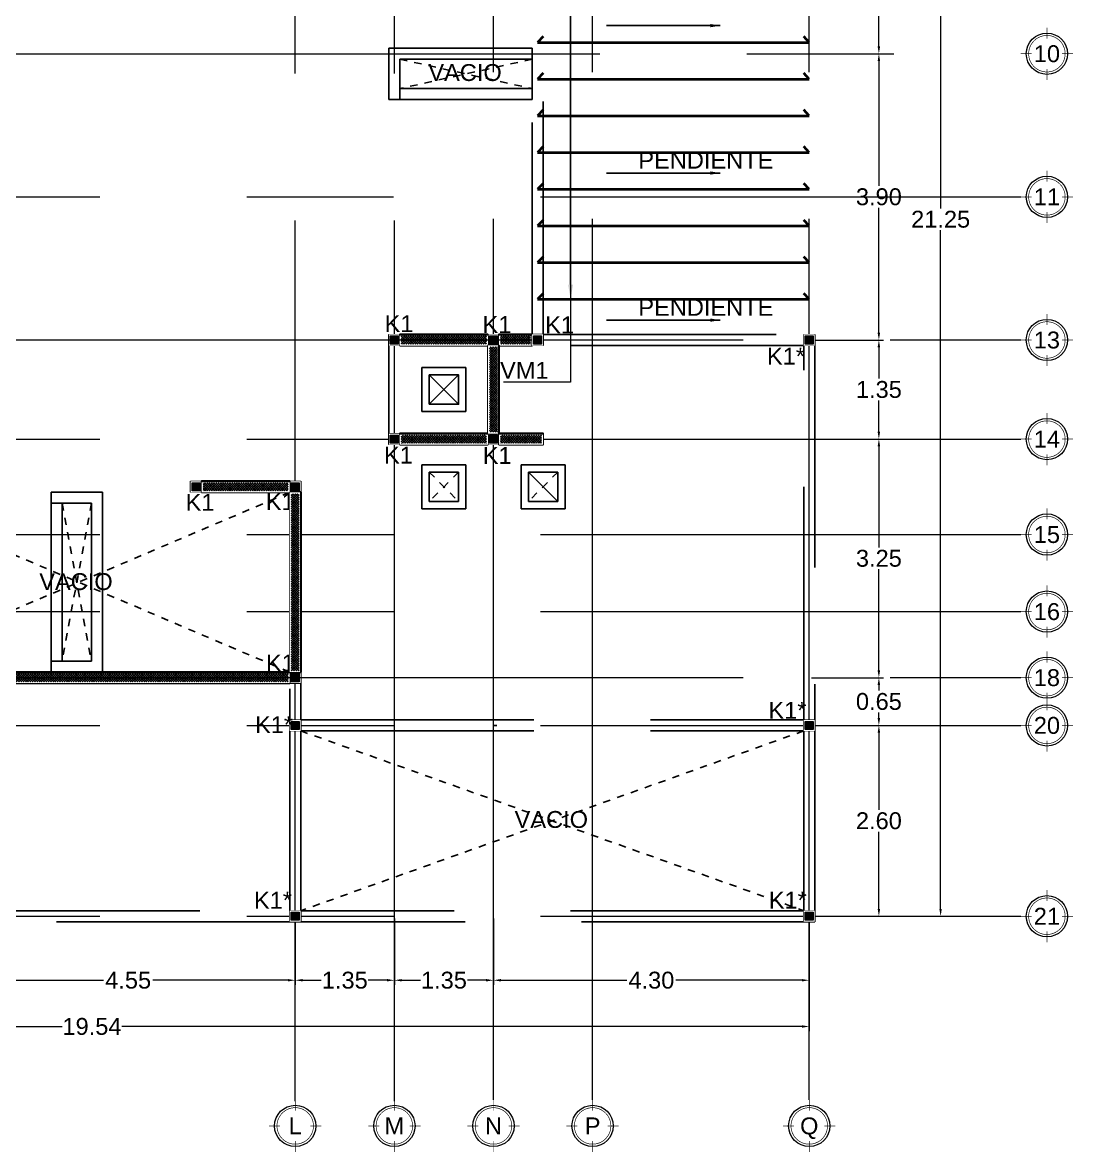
# Model space of a CAD drawing. Header units: metres. Extents: x 14 to 161, y 5 to 309.
# Drawn here: x 85.13 to 99.44, y 76.1 to 91.49 of the extents above; entities that cross this region are included whole.
import ezdxf
from ezdxf import colors
from ezdxf.entities.mleader import LeaderData, LeaderLine
from ezdxf.enums import TextEntityAlignment as Align
from ezdxf.math import Vec2, Vec3

# ---------------------------------------------------------------- set-up
doc = ezdxf.new("R2010")
doc.units = ezdxf.units.M
doc.set_wipeout_variables(frame=1)
doc.header["$PDMODE"] = 35
for name, pattern in [('ACAD_ISO04W100', [30, 24, -3, 0, -3]), ('CENTRO2', [0.9, 0.6, -0.1, 0.1, -0.1]), ('HIDDEN2', [4.7625, 3.175, -1.5875]), ('LÍNEAS_OCULTAS2', [0.1875, 0.125, -0.0625])]:
    doc.linetypes.add(name, pattern=pattern)
for name, color, linetype, lineweight in [('E-Burbuja eje', 5, 'Continuous', 15), ('E-Castillos', 3, 'Continuous', 5), ('E-Ejes', 1, 'CENTRO2', 9), ('E-Hatch', 1, 'Continuous', 5), ('E-Muro de Mamposteria', 5, 'Continuous', 30), ('E-Textos', 3, 'Continuous', 15), ('E-Viga de Madera1', 3, 'ACAD_ISO04W100', 40)]:
    doc.layers.add(name, color=color, linetype=linetype, lineweight=lineweight)
for name, color, linetype in [('E-Cotas', 2, 'Continuous'), ('E-Limites', 1, 'Continuous'), ('E-Vacio', 1, 'LÍNEAS_OCULTAS2')]:
    doc.layers.add(name, color=color, linetype=linetype)
doc.layers.add('E-Pretil', color=7, linetype='HIDDEN2', true_color=0xd6d6d6)
doc.styles.add('ARIAL', font='arial.ttf')
doc.styles.add('General', font='arial.ttf', dxfattribs={"height": 2.3})
doc.styles.add('RS', font='ROMANS.shx', dxfattribs={"width": 0.85, "height": 0.1})
doc.dimstyles.new('1-100', dxfattribs={"dimtxt": 0.1, "dimasz": 0.1, "dimexe": 0, "dimexo": 0.0625, "dimgap": 0.1, "dimtad": 0, "dimtih": 1, "dimtoh": 1, "dimzin": 0, "dimdsep": 46, "dimtxsty": 'RS', "dimcen": 0.09, "dimclrd": 256, "dimclre": 256, "dimclrt": 256, "dimadec": 0, "dimazin": 0, "dimtfac": 1, "dimtofl": 0, "dimtmove": 0, "dimatfit": 3, "dimfxl": 1, "dimtolj": 1, "dimtzin": 0, "dimlwd": -1, "dimarcsym": 0})
doc.dimstyles.new('Generales', dxfattribs={"dimscale": 0, "dimtxt": 2.3, "dimasz": 2, "dimexe": 1.25, "dimexo": 0.625, "dimtad": 0, "dimtih": 1, "dimtoh": 1, "dimzin": 1, "dimdsep": 46, "dimtxsty": 'General', "dimcen": 2, "dimclrd": 2, "dimclre": 2, "dimclrt": 3, "dimadec": 0, "dimazin": 0, "dimtfac": 1, "dimtmove": 0, "dimatfit": 3, "dimfxl": 1, "dimlwd": 13, "dimlwe": 13, "dimarcsym": 0})

# ---------------------------------------------------------------- blocks, each defined once
blk = doc.blocks.new('*D849')
at = {"layer": 'Defpoints', "color": 0, "ltscale": 0.5, "transparency": 16777216}
for p in [(88.841, 79.318), (90.191, 79.318), (90.191, 78.446)]:
    blk.add_point(p, dxfattribs=at)
at = {"layer": 'E-Cotas', "color": 2, "linetype": 'Continuous', "lineweight": 13, "ltscale": 0.5, "transparency": 16777216}
for p, q in [((88.841, 79.287), (88.841, 78.384)), ((90.191, 79.287), (90.191, 78.384)), ((88.941, 78.446), (89.196, 78.446)), ((90.091, 78.446), (89.836, 78.446))]:
    blk.add_line(p, q, dxfattribs=at)
at = {"layer": 'E-Cotas', "color": 2, "ltscale": 0.5, "transparency": 16777216}
for points in [[(88.941, 78.463), (88.941, 78.43), (88.841, 78.446)], [(90.091, 78.463), (90.091, 78.43), (90.191, 78.446)]]:
    blk.add_solid(points, dxfattribs=at)
at = {"layer": 'E-Cotas', "color": 3, "ltscale": 0.5, "transparency": 16777216, "insert": (89.516, 78.446), "char_height": 0.23, "attachment_point": 5, "style": 'General'}
blk.add_mtext('1.35', dxfattribs=at)
blk = doc.blocks.new('*D850')
at = {"layer": 'Defpoints', "color": 0, "ltscale": 0.5, "transparency": 16777216}
for p in [(90.191, 79.318), (91.541, 79.318), (91.541, 78.446)]:
    blk.add_point(p, dxfattribs=at)
at = {"layer": 'E-Cotas', "color": 2, "linetype": 'Continuous', "lineweight": 13, "ltscale": 0.5, "transparency": 16777216}
for p, q in [((90.191, 79.287), (90.191, 78.384)), ((91.541, 79.287), (91.541, 78.384)), ((90.291, 78.446), (90.546, 78.446)), ((91.441, 78.446), (91.186, 78.446))]:
    blk.add_line(p, q, dxfattribs=at)
at = {"layer": 'E-Cotas', "color": 2, "ltscale": 0.5, "transparency": 16777216}
for points in [[(90.291, 78.463), (90.291, 78.43), (90.191, 78.446)], [(91.441, 78.463), (91.441, 78.43), (91.541, 78.446)]]:
    blk.add_solid(points, dxfattribs=at)
at = {"layer": 'E-Cotas', "color": 3, "ltscale": 0.5, "transparency": 16777216, "insert": (90.866, 78.446), "char_height": 0.23, "attachment_point": 5, "style": 'General'}
blk.add_mtext('1.35', dxfattribs=at)
blk = doc.blocks.new('*D851')
at = {"layer": 'Defpoints', "color": 0, "ltscale": 0.5, "transparency": 16777216}
for p in [(91.541, 79.318), (95.841, 79.318), (95.841, 78.446)]:
    blk.add_point(p, dxfattribs=at)
at = {"layer": 'E-Cotas', "color": 2, "linetype": 'Continuous', "lineweight": 13, "ltscale": 0.5, "transparency": 16777216}
for p, q in [((91.541, 79.287), (91.541, 78.384)), ((95.841, 79.287), (95.841, 78.384)), ((91.641, 78.446), (93.357, 78.446)), ((95.741, 78.446), (94.025, 78.446))]:
    blk.add_line(p, q, dxfattribs=at)
at = {"layer": 'E-Cotas', "color": 2, "ltscale": 0.5, "transparency": 16777216}
for points in [[(91.641, 78.463), (91.641, 78.43), (91.541, 78.446)], [(95.741, 78.463), (95.741, 78.43), (95.841, 78.446)]]:
    blk.add_solid(points, dxfattribs=at)
at = {"layer": 'E-Cotas', "color": 3, "ltscale": 0.5, "transparency": 16777216, "insert": (93.691, 78.446), "char_height": 0.23, "attachment_point": 5, "style": 'General'}
blk.add_mtext('4.30', dxfattribs=at)
blk = doc.blocks.new('*D852')
at = {"layer": 'Defpoints', "color": 0, "ltscale": 0.5, "transparency": 16777216}
for p in [(76.306, 79.318), (95.841, 79.318), (95.841, 77.816)]:
    blk.add_point(p, dxfattribs=at)
at = {"layer": 'E-Cotas', "color": 2, "linetype": 'Continuous', "lineweight": 13, "ltscale": 0.5, "transparency": 16777216}
for p, q in [((76.306, 79.287), (76.306, 77.753)), ((95.841, 79.287), (95.841, 77.753)), ((76.406, 77.816), (85.665, 77.816)), ((95.741, 77.816), (86.481, 77.816))]:
    blk.add_line(p, q, dxfattribs=at)
at = {"layer": 'E-Cotas', "color": 2, "ltscale": 0.5, "transparency": 16777216}
for points in [[(76.406, 77.833), (76.406, 77.799), (76.306, 77.816)], [(95.741, 77.833), (95.741, 77.799), (95.841, 77.816)]]:
    blk.add_solid(points, dxfattribs=at)
at = {"layer": 'E-Cotas', "color": 3, "ltscale": 0.5, "transparency": 16777216, "insert": (86.073, 77.816), "char_height": 0.23, "attachment_point": 5, "style": 'General'}
blk.add_mtext('19.54', dxfattribs=at)
blk = doc.blocks.new('*D853')
at = {"layer": 'Defpoints', "color": 0, "ltscale": 0.5, "transparency": 16777216}
for p in [(84.291, 78.769), (88.841, 78.769), (88.841, 78.446)]:
    blk.add_point(p, dxfattribs=at)
at = {"layer": 'E-Cotas', "color": 2, "linetype": 'Continuous', "lineweight": 13, "ltscale": 0.5, "transparency": 16777216}
for p, q in [((84.291, 78.737), (84.291, 78.384)), ((88.841, 78.737), (88.841, 78.384)), ((84.391, 78.446), (86.23, 78.446)), ((88.741, 78.446), (86.901, 78.446))]:
    blk.add_line(p, q, dxfattribs=at)
at = {"layer": 'E-Cotas', "color": 2, "ltscale": 0.5, "transparency": 16777216}
for points in [[(84.391, 78.463), (84.391, 78.43), (84.291, 78.446)], [(88.741, 78.463), (88.741, 78.43), (88.841, 78.446)]]:
    blk.add_solid(points, dxfattribs=at)
at = {"layer": 'E-Cotas', "color": 3, "ltscale": 0.5, "transparency": 16777216, "insert": (86.566, 78.446), "char_height": 0.23, "attachment_point": 5, "style": 'General'}
blk.add_mtext('4.55', dxfattribs=at)
blk = doc.blocks.new('*D864')
at = {"layer": 'Defpoints', "color": 0, "ltscale": 0.5, "transparency": 16777216}
for p in [(95.852, 94.968), (95.852, 91.068), (96.789, 91.068)]:
    blk.add_point(p, dxfattribs=at)
at = {"layer": 'E-Cotas', "color": 2, "linetype": 'Continuous', "lineweight": 13, "ltscale": 0.5, "transparency": 16777216}
for p, q in [((95.884, 94.968), (96.852, 94.968)), ((96.789, 94.868), (96.789, 93.167)), ((96.789, 91.168), (96.789, 92.869)), ((95.884, 91.068), (96.852, 91.068))]:
    blk.add_line(p, q, dxfattribs=at)
at = {"layer": 'E-Cotas', "color": 2, "ltscale": 0.5, "transparency": 16777216}
for points in [[(96.772, 94.868), (96.806, 94.868), (96.789, 94.968)], [(96.772, 91.168), (96.806, 91.168), (96.789, 91.068)]]:
    blk.add_solid(points, dxfattribs=at)
at = {"layer": 'E-Cotas', "color": 3, "ltscale": 0.5, "transparency": 16777216, "insert": (96.789, 93.018), "char_height": 0.23, "attachment_point": 5, "style": 'General'}
blk.add_mtext('3.90', dxfattribs=at)
blk = doc.blocks.new('*D865')
at = {"layer": 'Defpoints', "color": 0, "ltscale": 0.5, "transparency": 16777216}
for p in [(95.841, 87.168), (95.841, 85.818), (96.789, 85.818)]:
    blk.add_point(p, dxfattribs=at)
at = {"layer": 'E-Cotas', "color": 2, "linetype": 'Continuous', "lineweight": 13, "ltscale": 0.5, "transparency": 16777216}
for p, q in [((95.872, 87.168), (96.852, 87.168)), ((96.789, 87.068), (96.789, 86.642)), ((96.789, 85.918), (96.789, 86.344)), ((95.872, 85.818), (96.852, 85.818))]:
    blk.add_line(p, q, dxfattribs=at)
at = {"layer": 'E-Cotas', "color": 2, "ltscale": 0.5, "transparency": 16777216}
for points in [[(96.772, 87.068), (96.806, 87.068), (96.789, 87.168)], [(96.772, 85.918), (96.806, 85.918), (96.789, 85.818)]]:
    blk.add_solid(points, dxfattribs=at)
at = {"layer": 'E-Cotas', "color": 3, "ltscale": 0.5, "transparency": 16777216, "insert": (96.789, 86.493), "char_height": 0.23, "attachment_point": 5, "style": 'General'}
blk.add_mtext('1.35', dxfattribs=at)
blk = doc.blocks.new('*D866')
at = {"layer": 'Defpoints', "color": 0, "ltscale": 0.5, "transparency": 16777216}
for p in [(95.841, 85.818), (95.841, 82.568), (96.789, 82.568)]:
    blk.add_point(p, dxfattribs=at)
at = {"layer": 'E-Cotas', "color": 2, "linetype": 'Continuous', "lineweight": 13, "ltscale": 0.5, "transparency": 16777216}
for p, q in [((95.872, 85.818), (96.852, 85.818)), ((96.789, 85.718), (96.789, 84.342)), ((96.789, 82.668), (96.789, 84.044)), ((95.872, 82.568), (96.852, 82.568))]:
    blk.add_line(p, q, dxfattribs=at)
at = {"layer": 'E-Cotas', "color": 2, "ltscale": 0.5, "transparency": 16777216}
for points in [[(96.772, 85.718), (96.806, 85.718), (96.789, 85.818)], [(96.772, 82.668), (96.806, 82.668), (96.789, 82.568)]]:
    blk.add_solid(points, dxfattribs=at)
at = {"layer": 'E-Cotas', "color": 3, "ltscale": 0.5, "transparency": 16777216, "insert": (96.789, 84.193), "char_height": 0.23, "attachment_point": 5, "style": 'General'}
blk.add_mtext('3.25', dxfattribs=at)
blk = doc.blocks.new('*D867')
at = {"layer": 'Defpoints', "color": 0, "ltscale": 0.5, "transparency": 16777216}
for p in [(95.841, 82.568), (95.841, 81.918), (96.789, 81.918)]:
    blk.add_point(p, dxfattribs=at)
at = {"layer": 'E-Cotas', "color": 2, "linetype": 'Continuous', "lineweight": 13, "ltscale": 0.5, "transparency": 16777216}
for p, q in [((95.872, 82.568), (96.852, 82.568)), ((96.789, 82.468), (96.789, 82.392)), ((96.789, 82.018), (96.789, 82.095)), ((95.872, 81.918), (96.852, 81.918))]:
    blk.add_line(p, q, dxfattribs=at)
at = {"layer": 'E-Cotas', "color": 2, "ltscale": 0.5, "transparency": 16777216}
for points in [[(96.772, 82.468), (96.806, 82.468), (96.789, 82.568)], [(96.772, 82.018), (96.806, 82.018), (96.789, 81.918)]]:
    blk.add_solid(points, dxfattribs=at)
at = {"layer": 'E-Cotas', "color": 3, "ltscale": 0.5, "transparency": 16777216, "insert": (96.789, 82.243), "char_height": 0.23, "attachment_point": 5, "style": 'General'}
blk.add_mtext('0.65', dxfattribs=at)
blk = doc.blocks.new('*D868')
at = {"layer": 'Defpoints', "color": 0, "ltscale": 0.5, "transparency": 16777216}
for p in [(95.841, 100.568), (97.63, 100.568), (95.841, 79.318)]:
    blk.add_point(p, dxfattribs=at)
at = {"layer": 'E-Cotas', "color": 2, "linetype": 'Continuous', "lineweight": 13, "ltscale": 0.5, "transparency": 16777216}
for p, q in [((95.872, 100.568), (97.692, 100.568)), ((97.63, 100.468), (97.63, 88.961)), ((97.63, 79.418), (97.63, 88.664)), ((95.872, 79.318), (97.692, 79.318))]:
    blk.add_line(p, q, dxfattribs=at)
at = {"layer": 'E-Cotas', "color": 2, "ltscale": 0.5, "transparency": 16777216}
for points in [[(97.613, 100.468), (97.646, 100.468), (97.63, 100.568)], [(97.613, 79.418), (97.646, 79.418), (97.63, 79.318)]]:
    blk.add_solid(points, dxfattribs=at)
at = {"layer": 'E-Cotas', "color": 3, "ltscale": 0.5, "transparency": 16777216, "insert": (97.63, 88.812), "char_height": 0.23, "attachment_point": 5, "style": 'General'}
blk.add_mtext('21.25', dxfattribs=at)
blk = doc.blocks.new('*D873')
at = {"layer": 'Defpoints', "color": 0, "ltscale": 0.5, "transparency": 16777216}
for p in [(95.852, 91.068), (95.852, 87.168), (96.789, 87.168)]:
    blk.add_point(p, dxfattribs=at)
at = {"layer": 'E-Cotas', "color": 2, "linetype": 'Continuous', "lineweight": 13, "ltscale": 0.5, "transparency": 16777216}
for p, q in [((95.884, 91.068), (96.852, 91.068)), ((96.789, 90.968), (96.789, 89.267)), ((96.789, 87.268), (96.789, 88.969)), ((95.884, 87.168), (96.852, 87.168))]:
    blk.add_line(p, q, dxfattribs=at)
at = {"layer": 'E-Cotas', "color": 2, "ltscale": 0.5, "transparency": 16777216}
for points in [[(96.772, 90.968), (96.806, 90.968), (96.789, 91.068)], [(96.772, 87.268), (96.806, 87.268), (96.789, 87.168)]]:
    blk.add_solid(points, dxfattribs=at)
at = {"layer": 'E-Cotas', "color": 3, "ltscale": 0.5, "transparency": 16777216, "insert": (96.789, 89.118), "char_height": 0.23, "attachment_point": 5, "style": 'General'}
blk.add_mtext('3.90', dxfattribs=at)
blk = doc.blocks.new('*D874')
at = {"layer": 'Defpoints', "color": 0, "ltscale": 0.5, "transparency": 16777216}
for p in [(95.841, 81.918), (95.841, 79.318), (96.789, 79.318)]:
    blk.add_point(p, dxfattribs=at)
at = {"layer": 'E-Cotas', "color": 2, "linetype": 'Continuous', "lineweight": 13, "ltscale": 0.5, "transparency": 16777216}
for p, q in [((95.872, 81.918), (96.852, 81.918)), ((96.789, 81.818), (96.789, 80.767)), ((96.789, 79.418), (96.789, 80.469)), ((95.872, 79.318), (96.852, 79.318))]:
    blk.add_line(p, q, dxfattribs=at)
at = {"layer": 'E-Cotas', "color": 2, "ltscale": 0.5, "transparency": 16777216}
for points in [[(96.772, 81.818), (96.806, 81.818), (96.789, 81.918)], [(96.772, 79.418), (96.806, 79.418), (96.789, 79.318)]]:
    blk.add_solid(points, dxfattribs=at)
at = {"layer": 'E-Cotas', "color": 3, "ltscale": 0.5, "transparency": 16777216, "insert": (96.789, 80.618), "char_height": 0.23, "attachment_point": 5, "style": 'General'}
blk.add_mtext('2.60', dxfattribs=at)
blk = doc.blocks.new('castillo')
at = {"layer": 'E-Castillos'}
blk.add_lwpolyline([(-0.075, -0.075), (-0.075, 0.075), (0.075, 0.075), (0.075, -0.075), (-0.075, -0.075)], dxfattribs=at)
blk.add_wipeout([(-0.075, -0.075), (0.075, -0.075), (0.075, 0.075), (-0.075, 0.075)])
at = {"layer": 'E-Hatch'}
h = blk.add_hatch(color=1, dxfattribs=at)
h.dxf.hatch_style = 1
h.paths.add_polyline_path([(-0.055, -0.055), (-0.055, 0.055), (0.055, 0.055), (0.055, -0.055)])
at = {"layer": 'E-Castillos'}
blk.add_lwpolyline([(-0.055, -0.055), (-0.055, 0.055), (0.055, 0.055), (0.055, -0.055)], close=True, dxfattribs=at)
blk = doc.blocks.new('*U748')
for points in [[(-0.843, -0.075), (3.557, -0.075), (3.557, 0.075), (-0.843, 0.075)], [(-0.823, -0.055), (3.537, -0.055), (3.537, 0.055), (-0.823, 0.055)]]:
    blk.add_lwpolyline(points, close=True)
blk.add_wipeout([(-0.843, -0.075), (3.557, -0.075), (3.557, 0.075), (-0.843, 0.075)])
at = {"linetype": 'ByBlock', "lineweight": 5}
h = blk.add_hatch(dxfattribs=at)
h.set_pattern_fill('ANSI37', color=5, scale=0.0069)
h.set_pattern_definition([(45, (2.714747, 2e-15), (-0.01549094, 0.01549094), []), (135, (2.714747, 2e-15), (-0.01549094, -0.01549094), [])])
h.paths.add_polyline_path([(3.537, -0.055), (3.537, 0.055), (-0.823, 0.055), (-0.823, -0.055)])
blk.add_line((-0.843, 0.075), (3.557, 0.075))
blk = doc.blocks.new('*U745')
for points in [[(-0.843, -0.075), (0.357, -0.075), (0.357, 0.075), (-0.843, 0.075)], [(-0.823, -0.055), (0.337, -0.055), (0.337, 0.055), (-0.823, 0.055)]]:
    blk.add_lwpolyline(points, close=True)
blk.add_wipeout([(-0.843, -0.075), (0.357, -0.075), (0.357, 0.075), (-0.843, 0.075)])
at = {"linetype": 'ByBlock', "lineweight": 5}
h = blk.add_hatch(dxfattribs=at)
h.set_pattern_fill('ANSI37', color=5, scale=0.0069)
h.set_pattern_definition([(45, (-0.485153, -3e-16), (-0.01549094, 0.01549094), []), (135, (-0.485153, -3e-16), (-0.01549094, -0.01549094), [])])
h.paths.add_polyline_path([(0.337, -0.055), (0.337, 0.055), (-0.823, 0.055), (-0.823, -0.055)])
blk.add_line((-0.843, 0.075), (0.357, 0.075))
blk = doc.blocks.new('*U749')
for points in [[(-0.843, -0.075), (-0.242, -0.075), (-0.242, 0.075), (-0.843, 0.075)], [(-0.823, -0.055), (-0.262, -0.055), (-0.262, 0.055), (-0.823, 0.055)]]:
    blk.add_lwpolyline(points, close=True)
blk.add_wipeout([(-0.843, -0.075), (-0.242, -0.075), (-0.242, 0.075), (-0.843, 0.075)])
at = {"linetype": 'ByBlock', "lineweight": 5}
h = blk.add_hatch(dxfattribs=at)
h.set_pattern_fill('ANSI37', color=5, scale=0.0069)
h.set_pattern_definition([(45, (-1.085053, -6e-16), (-0.01549094, 0.01549094), []), (135, (-1.085053, -6e-16), (-0.01549094, -0.01549094), [])])
h.paths.add_polyline_path([(-0.823, 0.055), (-0.823, -0.055), (-0.262, -0.055), (-0.262, 0.055)])
blk.add_line((-0.843, 0.075), (-0.242, 0.075))
blk = doc.blocks.new('*U823')
for points in [[(-0.843, -0.075), (-0.392, -0.075), (-0.392, 0.075), (-0.843, 0.075)], [(-0.823, -0.055), (-0.412, -0.055), (-0.412, 0.055), (-0.823, 0.055)]]:
    blk.add_lwpolyline(points, close=True)
blk.add_wipeout([(-0.843, -0.075), (-0.392, -0.075), (-0.392, 0.075), (-0.843, 0.075)])
at = {"linetype": 'ByBlock', "lineweight": 5}
h = blk.add_hatch(dxfattribs=at)
h.set_pattern_fill('ANSI37', color=5, scale=0.0069)
h.set_pattern_definition([(45, (-1.235053, -7e-16), (-0.01549094, 0.01549094), []), (135, (-1.235053, -7e-16), (-0.01549094, -0.01549094), [])])
h.paths.add_polyline_path([(-0.823, 0.055), (-0.823, -0.055), (-0.412, -0.055), (-0.412, 0.055)])
blk.add_line((-0.843, 0.075), (-0.392, 0.075))
blk = doc.blocks.new('*U659')
for points in [[(-0.843, -0.075), (0.357, -0.075), (0.357, 0.075), (-0.843, 0.075)], [(-0.823, -0.055), (0.337, -0.055), (0.337, 0.055), (-0.823, 0.055)]]:
    blk.add_lwpolyline(points, close=True)
blk.add_wipeout([(-0.843, -0.075), (0.357, -0.075), (0.357, 0.075), (-0.843, 0.075)])
at = {"linetype": 'ByBlock', "lineweight": 5}
h = blk.add_hatch(dxfattribs=at)
h.set_pattern_fill('ANSI37', color=5, scale=0.0069)
h.set_pattern_definition([(45, (-0.485353, -3e-16), (-0.01549094, 0.01549094), []), (135, (-0.485353, -3e-16), (-0.01549094, -0.01549094), [])])
h.paths.add_polyline_path([(0.337, -0.055), (0.337, 0.055), (-0.823, 0.055), (-0.823, -0.055)])
blk.add_line((-0.843, 0.075), (0.357, 0.075))
blk = doc.blocks.new('*U747')
for points in [[(-0.843, -0.075), (1.607, -0.075), (1.607, 0.075), (-0.843, 0.075)], [(-0.823, -0.055), (1.587, -0.055), (1.587, 0.055), (-0.823, 0.055)]]:
    blk.add_lwpolyline(points, close=True)
blk.add_wipeout([(-0.843, -0.075), (1.607, -0.075), (1.607, 0.075), (-0.843, 0.075)])
at = {"linetype": 'ByBlock', "lineweight": 5}
h = blk.add_hatch(dxfattribs=at)
h.set_pattern_fill('ANSI37', color=5, scale=0.0069)
h.set_pattern_definition([(45, (0.764249, 4e-16), (-0.01549094, 0.01549094), []), (135, (0.764249, 4e-16), (-0.01549094, -0.01549094), [])])
h.paths.add_polyline_path([(1.587, -0.055), (1.587, 0.055), (-0.823, 0.055), (-0.823, -0.055)])
blk.add_line((-0.843, 0.075), (1.607, 0.075))
blk = doc.blocks.new('k-burb-colmn')
at = {"const_width": 0.00024}
for points in [[(0, 0.0055), (0, 0.0095)], [(0, 0.0055), (0, 0.0095)], [(-0.0055, 0), (-0.0095, 0)], [(-0.0055, 0), (-0.0095, 0)], [(0.0055, 0), (0.0095, 0)], [(0.0055, 0), (0.0095, 0)], [(0, -0.0055), (0, -0.0095)], [(0, -0.0055), (0, -0.0095)]]:
    blk.add_lwpolyline(points, dxfattribs=at)
blk.add_lwpolyline([(-0.00663, 0, 1), (0.00663, 0, 1)], format="xyb", close=True, dxfattribs=at)
blk.add_lwpolyline([(-0.00663, 0, 1), (0.00663, 0, 1)], format="xyb", close=True, dxfattribs=at)
at = {"linetype": 'Continuous'}
blk.add_circle((0, 0), 0.0075, dxfattribs=at)
blk.add_circle((0, 0), 0.0075, dxfattribs=at)
at = {"color": 2, "style": 'ARIAL'}
blk.add_attdef('NUM', text='', height=0.023, dxfattribs=at).set_placement((0.00124, 0.00008), align=Align.MIDDLE_CENTER)

msp = doc.modelspace()

# ---------------------------------------------------------------- linework, layer by layer
at = {"layer": 'E-Ejes', "ltscale": 20}
for points in [[(88.84095, 76.79749), (88.84095, 103.0451)], [(90.19095, 76.79749), (90.19095, 103.0451)], [(91.54095, 76.81806), (91.54095, 103.0451)], [(92.89095, 76.81806), (92.89095, 103.0451)], [(95.84095, 76.81806), (95.84095, 103.0451)], [(80.99095, 91.06806), (98.72099, 91.06806)], [(74.18096, 89.11806), (98.72099, 89.11806)], [(74.18096, 85.81806), (98.72099, 85.81806)], [(74.18096, 84.51806), (98.72099, 84.51806)], [(74.18096, 83.46806), (98.72099, 83.46806)], [(74.18096, 81.91806), (98.72099, 81.91806)], [(74.18096, 79.31806), (98.72099, 79.31806)]]:
    msp.add_lwpolyline(points, dxfattribs=at)
at = {"layer": 'E-Limites', "color": 1}
msp.add_line((90.11595, 85.89306), (90.11595, 87.09306), dxfattribs=at)
at = {"layer": 'E-Limites', "ltscale": 100}
msp.add_lwpolyline([(90.66595, 86.29306), (91.06595, 86.29306), (91.06595, 86.69306), (90.66595, 86.69306)], close=True, dxfattribs=at)
at = {"layer": 'E-Limites', "color": 1}
msp.add_lwpolyline([(91.54095, 81.91806), (91.58845, 81.91806)], dxfattribs=at)
at = {"layer": 'E-Pretil'}
msp.add_lwpolyline([(95.84095, 98.21806), (95.84095, 98.29306), (91.54095, 98.29306), (91.46595, 98.29306), (91.46595, 94.89306), (92.06595, 94.89306), (92.06595, 94.89306), (92.06595, 87.24306), (92.21595, 87.24306), (92.21595, 95.04306), (91.61595, 95.04306), (91.61595, 95.04306), (91.61595, 98.14306), (91.61595, 98.14306), (95.84095, 98.14306), (95.84095, 98.21806)], dxfattribs=at)
for points in [[(90.11595, 90.44306), (92.06595, 90.44306), (92.06595, 91.14306), (90.11595, 91.14306)], [(92.06595, 91.14306), (90.11595, 91.14306), (90.11595, 90.44306), (92.06595, 90.44306), (92.06595, 90.59306), (90.26595, 90.59306), (90.26595, 90.99306), (92.06595, 90.99306)], [(90.26595, 90.44306), (90.26595, 90.99306), (92.06595, 90.99306), (92.06595, 91.14306), (90.11595, 91.14306), (90.11595, 90.44306)], [(90.26595, 90.59306), (92.06595, 90.59306), (92.06595, 90.99306), (90.26595, 90.99306)], [(95.76595, 81.99306), (95.76595, 87.09306), (92.21595, 87.09306), (92.21595, 87.24306), (95.91595, 87.24306), (95.91595, 79.24306), (88.76595, 79.24306), (88.76595, 82.49346), (88.91595, 82.49346), (88.91595, 81.99306)], [(90.56595, 86.19306), (91.16595, 86.19306), (91.16595, 86.79306), (90.56595, 86.79306)], [(90.56595, 84.86806), (91.16595, 84.86806), (91.16595, 85.46806), (90.56595, 85.46806)], [(91.91595, 84.86806), (92.51595, 84.86806), (92.51595, 85.46806), (91.91595, 85.46806)], [(90.66595, 84.96806), (91.06595, 84.96806), (91.06595, 85.36806), (90.66595, 85.36806)], [(92.01595, 84.96806), (92.41595, 84.96806), (92.41595, 85.36806), (92.01595, 85.36806)], [(85.51595, 82.64306), (86.21595, 82.64306), (86.21595, 85.09306), (85.51595, 85.09306), (85.51595, 84.94306), (86.06595, 84.94306), (86.06595, 82.79306), (85.51595, 82.79306)], [(85.51595, 84.94306), (85.66595, 84.94306), (85.66595, 82.79306), (85.51595, 82.79306)], [(84.36595, 79.39306), (88.76595, 79.39306), (88.76595, 79.24306), (76.20595, 79.24306), (76.20595, 82.49306), (76.40594, 82.49306), (76.40595, 79.39306), (84.06595, 79.39306), (84.06595, 82.49306), (84.36595, 82.49306)], [(95.76595, 81.84306), (95.76595, 79.39306), (88.91595, 79.39306), (88.91595, 81.84306)]]:
    msp.add_lwpolyline(points, close=True, dxfattribs=at)
at = {"layer": 'E-Vacio', "ltscale": 0.5}
for p, q in [((92.06595, 90.99306), (90.26595, 90.59306)), ((90.26595, 90.99306), (92.06595, 90.59306)), ((90.66595, 85.36806), (91.06595, 84.96806)), ((91.06595, 85.36806), (90.66595, 84.96806)), ((92.41595, 85.36806), (92.01595, 84.96806)), ((88.76595, 85.09306), (83.01595, 82.64306)), ((88.76595, 82.64306), (83.01595, 85.09306)), ((85.66595, 84.94306), (86.06595, 82.79306)), ((86.06595, 84.94306), (85.66595, 82.79306)), ((88.91595, 81.84306), (95.76595, 79.39306)), ((95.76595, 81.84306), (88.91595, 79.39306))]:
    msp.add_line(p, q, dxfattribs=at)
at = {"layer": 'E-Vacio', "ltscale": 100}
for points in [[(90.66595, 86.69306), (91.06595, 86.29306)], [(91.06595, 86.69306), (90.66595, 86.29306)]]:
    msp.add_lwpolyline(points, dxfattribs=at)
at = {"layer": 'E-Vacio', "linetype": 'Continuous', "ltscale": 100}
msp.add_lwpolyline([(92.01595, 85.36806), (92.41595, 84.96806)], dxfattribs=at)
at = {"layer": 'E-Viga de Madera1', "color": 3, "ltscale": 0.25}
for points in [[(92.21595, 91.30145), (92.14095, 91.22145), (95.84095, 91.22145), (95.76595, 91.30145)], [(92.21595, 90.8016), (92.14095, 90.7216), (95.84095, 90.7216), (95.76595, 90.8016)], [(92.21595, 90.30176), (92.14095, 90.22176), (95.84095, 90.22176), (95.76595, 90.30176)], [(92.21595, 89.80191), (92.14095, 89.72191), (95.84095, 89.72191), (95.76595, 89.80191)], [(92.21595, 89.30207), (92.14095, 89.22207), (95.84095, 89.22207), (95.76595, 89.30207)], [(92.21595, 88.80222), (92.14095, 88.72222), (95.84095, 88.72222), (95.76595, 88.80222)], [(92.21595, 88.30238), (92.14095, 88.22238), (95.84095, 88.22238), (95.76595, 88.30238)], [(92.21595, 87.80253), (92.14095, 87.72253), (95.84095, 87.72253), (95.76595, 87.80253)]]:
    msp.add_lwpolyline(points, dxfattribs=at)

# ---------------------------------------------------------------- block references
at = {"layer": 'E-Burbuja eje', "linetype": 'ByBlock'}
ref = msp.add_blockref('k-burb-colmn', (99.07724, 91.06806), dxfattribs=dict(at, xscale=37.49999999999999, yscale=37.49999999999999, zscale=37.49999999999999))
ref.add_attrib('NUM', '10', dxfattribs={"layer": '0', "color": 2, "height": 0.23, "style": 'ARIAL'}).set_placement((99.07724, 91.06806), align=Align.MIDDLE_CENTER)
ref = msp.add_blockref('k-burb-colmn', (99.07724, 89.11806), dxfattribs=dict(at, xscale=37.49999999999999, yscale=37.49999999999999, zscale=37.49999999999999))
ref.add_attrib('NUM', '11', dxfattribs={"layer": '0', "color": 2, "height": 0.23, "style": 'ARIAL'}).set_placement((99.07724, 89.11806), align=Align.MIDDLE_CENTER)
ref = msp.add_blockref('k-burb-colmn', (99.07724, 87.16806), dxfattribs=dict(at, xscale=37.49999999999999, yscale=37.49999999999999, zscale=37.49999999999999))
ref.add_attrib('NUM', '13', dxfattribs={"layer": '0', "color": 2, "height": 0.23, "style": 'ARIAL'}).set_placement((99.07724, 87.16806), align=Align.MIDDLE_CENTER)
ref = msp.add_blockref('k-burb-colmn', (99.07724, 85.81806), dxfattribs=dict(at, xscale=37.49999999999999, yscale=37.49999999999999, zscale=37.49999999999999))
ref.add_attrib('NUM', '14', dxfattribs={"layer": '0', "color": 2, "height": 0.23, "style": 'ARIAL'}).set_placement((99.07724, 85.81806), align=Align.MIDDLE_CENTER)
ref = msp.add_blockref('k-burb-colmn', (99.07724, 84.51806), dxfattribs=dict(at, xscale=37.49999999999999, yscale=37.49999999999999, zscale=37.49999999999999))
ref.add_attrib('NUM', '15', dxfattribs={"layer": '0', "color": 2, "height": 0.23, "style": 'ARIAL'}).set_placement((99.07724, 84.51806), align=Align.MIDDLE_CENTER)
ref = msp.add_blockref('k-burb-colmn', (99.07724, 83.46806), dxfattribs=dict(at, xscale=37.49999999999999, yscale=37.49999999999999, zscale=37.49999999999999))
ref.add_attrib('NUM', '16', dxfattribs={"layer": '0', "color": 2, "height": 0.23, "style": 'ARIAL'}).set_placement((99.07724, 83.46806), align=Align.MIDDLE_CENTER)
ref = msp.add_blockref('k-burb-colmn', (99.07724, 82.56846), dxfattribs=dict(at, xscale=37.49999999999999, yscale=37.49999999999999, zscale=37.49999999999999))
ref.add_attrib('NUM', '18', dxfattribs={"layer": '0', "color": 2, "height": 0.23, "style": 'ARIAL'}).set_placement((99.07724, 82.56846), align=Align.MIDDLE_CENTER)
ref = msp.add_blockref('k-burb-colmn', (99.07724, 81.91806), dxfattribs=dict(at, xscale=37.49999999999999, yscale=37.49999999999999, zscale=37.49999999999999))
ref.add_attrib('NUM', '20', dxfattribs={"layer": '0', "color": 2, "height": 0.23, "style": 'ARIAL'}).set_placement((99.07724, 81.91806), align=Align.MIDDLE_CENTER)
ref = msp.add_blockref('k-burb-colmn', (99.07724, 79.31806), dxfattribs=dict(at, xscale=37.49999999999999, yscale=37.49999999999999, zscale=37.49999999999999))
ref.add_attrib('NUM', '21', dxfattribs={"layer": '0', "color": 2, "height": 0.23, "style": 'ARIAL'}).set_placement((99.07724, 79.31806), align=Align.MIDDLE_CENTER)
ref = msp.add_blockref('k-burb-colmn', (88.84095, 76.46181), dxfattribs=dict(at, xscale=37.49999999999999, yscale=37.49999999999999, zscale=37.49999999999999))
ref.add_attrib('NUM', 'L', dxfattribs={"layer": '0', "color": 2, "height": 0.23, "style": 'ARIAL'}).set_placement((88.84095, 76.46181), align=Align.MIDDLE_CENTER)
ref = msp.add_blockref('k-burb-colmn', (90.19095, 76.46181), dxfattribs=dict(at, xscale=37.49999999999999, yscale=37.49999999999999, zscale=37.49999999999999))
ref.add_attrib('NUM', 'M', dxfattribs={"layer": '0', "color": 2, "height": 0.23, "style": 'ARIAL'}).set_placement((90.19095, 76.46181), align=Align.MIDDLE_CENTER)
ref = msp.add_blockref('k-burb-colmn', (91.54095, 76.46181), dxfattribs=dict(at, xscale=37.49999999999999, yscale=37.49999999999999, zscale=37.49999999999999))
ref.add_attrib('NUM', 'N', dxfattribs={"layer": '0', "color": 2, "height": 0.23, "style": 'ARIAL'}).set_placement((91.54095, 76.46181), align=Align.MIDDLE_CENTER)
ref = msp.add_blockref('k-burb-colmn', (92.89095, 76.46181), dxfattribs=dict(at, xscale=37.49999999999999, yscale=37.49999999999999, zscale=37.49999999999999))
ref.add_attrib('NUM', 'P', dxfattribs={"layer": '0', "color": 2, "height": 0.23, "style": 'ARIAL'}).set_placement((92.89095, 76.46181), align=Align.MIDDLE_CENTER)
ref = msp.add_blockref('k-burb-colmn', (95.84095, 76.46181), dxfattribs=dict(at, xscale=37.49999999999999, yscale=37.49999999999999, zscale=37.49999999999999))
ref.add_attrib('NUM', 'Q', dxfattribs={"layer": '0', "color": 2, "height": 0.23, "style": 'ARIAL'}).set_placement((95.84095, 76.46181), align=Align.MIDDLE_CENTER)

# ---------------------------------------------------------------- texts
at = {"layer": 'E-Textos', "ltscale": 0.5, "style": 'General'}
for p in [(93.51373, 89.50296), (93.51373, 87.49886)]:
    msp.add_text('PENDIENTE', height=0.23, dxfattribs=at).set_placement(p)
at = {"layer": 'E-Textos', "ltscale": 0.5, "char_height": 0.23, "width": 1.116979, "attachment_point": 1, "style": 'General'}
for insert in [(90.6535, 90.92653), (85.35533, 83.99166), (91.8285, 80.75153)]:
    msp.add_mtext('VACIO', dxfattribs=dict(at, insert=insert))

# ---------------------------------------------------------------- dimensions: what is measured, and where the dimension line sits
at = {"layer": 'E-Cotas', "ltscale": 0.5}
dim = msp.add_linear_dim(base=(97.62981, 100.56804), p1=(95.84095, 79.31806), p2=(95.84095, 100.56804), angle=90, dimstyle='Generales', override={"dimscale": 0, "dimtxt": 1.15, "dimasz": 1, "dimexe": 0.625, "dimexo": 0.3125, "dimgap": 0.3125, "dimcen": 1, "dimtix": 1, "dimtofl": 1, "dimtmove": 0, "dimatfit": 3}, dxfattribs=at)
dim.commit()
dim.dimension.update_dxf_attribs({"geometry": '*D868', "text_midpoint": (97.62981, 88.8122), "dimtype": 160})
for base, p1, p2, override, picture, middle in [((96.78911, 91.06806), (95.85236, 94.96806), (95.85236, 91.06806), {"dimscale": 0, "dimtxt": 1.15, "dimasz": 1, "dimexe": 0.625, "dimexo": 0.3125, "dimgap": 0.3125, "dimcen": 1, "dimtix": 1, "dimtofl": 1, "dimtmove": 0, "dimatfit": 3}, '*D864', (96.78911, 93.01806)), ((96.78911, 87.16806), (95.85236, 91.06806), (95.85236, 87.16806), {"dimscale": 0, "dimtxt": 1.15, "dimasz": 1, "dimexe": 0.625, "dimexo": 0.3125, "dimgap": 0.3125, "dimcen": 1, "dimtix": 0, "dimtofl": 1, "dimtmove": 0, "dimatfit": 3}, '*D873', (96.78911, 89.11806)), ((96.78911, 85.81806), (95.84095, 87.16806), (95.84095, 85.81806), {"dimscale": 0, "dimtxt": 1.15, "dimasz": 1, "dimexe": 0.625, "dimexo": 0.3125, "dimgap": 0.3125, "dimcen": 1, "dimtix": 1, "dimtofl": 1, "dimtmove": 0, "dimatfit": 3}, '*D865', (96.78911, 86.49306)), ((96.78911, 82.56846), (95.84095, 85.81806), (95.84095, 82.56846), {"dimscale": 0, "dimtxt": 1.15, "dimasz": 1, "dimexe": 0.625, "dimexo": 0.3125, "dimgap": 0.3125, "dimcen": 1, "dimtix": 1, "dimtofl": 1, "dimtmove": 0, "dimatfit": 3}, '*D866', (96.78911, 84.19326)), ((96.78911, 81.91806), (95.84095, 82.56846), (95.84095, 81.91806), {"dimscale": 0, "dimtxt": 1.15, "dimasz": 1, "dimexe": 0.625, "dimexo": 0.3125, "dimgap": 0.3125, "dimcen": 1, "dimtix": 1, "dimtofl": 1, "dimtmove": 0, "dimatfit": 3}, '*D867', (96.78911, 82.24326)), ((96.78911, 79.31806), (95.84095, 81.91806), (95.84095, 79.31806), {"dimscale": 0, "dimtxt": 1.15, "dimasz": 1, "dimexe": 0.625, "dimexo": 0.3125, "dimgap": 0.3125, "dimcen": 1, "dimtix": 0, "dimtofl": 1, "dimtmove": 0, "dimatfit": 3}, '*D874', (96.78911, 80.61806))]:
    dim = msp.add_linear_dim(base=base, p1=p1, p2=p2, angle=90, dimstyle='Generales', override=override, dxfattribs=at)
    dim.commit()
    dim.dimension.update_dxf_attribs({"geometry": picture, "text_midpoint": middle})
dim = msp.add_linear_dim(base=(95.8409452531, 77.815871321), p1=(76.3059452531, 79.3180589892), p2=(95.8409452531, 79.3180589892), dimstyle='Generales', override={"dimscale": 0, "dimtxt": 1.15, "dimasz": 1, "dimexe": 0.625, "dimexo": 0.3125, "dimgap": 0.3125, "dimcen": 1, "dimtix": 1, "dimtofl": 1, "dimtmove": 0, "dimatfit": 3}, dxfattribs=at)
dim.commit()
dim.dimension.update_dxf_attribs({"geometry": '*D852', "text_midpoint": (86.0734452531, 77.815871321), "dimtype": 160})
for base, p1, p2, picture, middle in [((90.19095, 78.44638), (88.84095, 79.31806), (90.19095, 79.31806), '*D849', (89.51595, 78.44638)), ((91.54095, 78.44638), (90.19095, 79.31806), (91.54095, 79.31806), '*D850', (90.86595, 78.44638)), ((95.84095, 78.44638), (91.54095, 79.31806), (95.84095, 79.31806), '*D851', (93.69095, 78.44638)), ((88.84095, 78.44638), (84.29095, 78.76872), (88.84095, 78.76872), '*D853', (86.56595, 78.44638))]:
    dim = msp.add_linear_dim(base=base, p1=p1, p2=p2, dimstyle='Generales', override={"dimscale": 0, "dimtxt": 1.15, "dimasz": 1, "dimexe": 0.625, "dimexo": 0.3125, "dimgap": 0.3125, "dimcen": 1, "dimtix": 1, "dimtofl": 1, "dimtmove": 0, "dimatfit": 3}, dxfattribs=at)
    dim.commit()
    dim.dimension.update_dxf_attribs({"geometry": picture, "text_midpoint": middle})

# ---------------------------------------------------------------- leaders
at = {"layer": 'E-Cotas'}
for points in [[(94.62893, 91.45042), (93.0812, 91.45042)], [(94.62893, 89.44254), (93.0812, 89.44254)], [(94.62893, 87.43843), (93.0812, 87.43843)]]:
    msp.add_leader(points, dimstyle='1-100', override={"dimtxt": 0.137, "dimasz": 0.137, "dimexe": 0.09, "dimexo": 0.137, "dimgap": 0.1, "dimtad": 0, "dimtxsty": 'ARIAL', "dimcen": 0.137, "dimclrd": 2, "dimclre": 2, "dimclrt": 3, "dimtix": 1}, dxfattribs=at)

# ---------------------------------------------------------------- next in the draw order: block references
at = {"layer": 'E-Castillos', "ltscale": 0.5}
for p in [(90.19095, 87.16806), (91.54095, 87.16806), (95.84095, 87.16806), (90.19095, 85.81806), (91.54095, 85.81806), (87.49105, 85.16806), (88.84105, 85.16806), (88.84095, 82.56846), (88.84095, 81.91806), (95.84095, 81.91806), (88.84095, 79.31806), (95.84095, 79.31806)]:
    msp.add_blockref('castillo', p, dxfattribs=at)

# ---------------------------------------------------------------- next in the draw order: texts
at = {"layer": 'E-Textos', "ltscale": 0.5, "char_height": 0.23, "width": 0.08, "attachment_point": 1, "style": 'General'}
for s, insert in [('K1', (90.05826, 87.50502)), ('K1', (91.39125, 87.49299)), ('K1*', (95.26502, 87.06219)), ('K1', (90.04989, 85.71488)), ('K1', (91.39455, 85.70977)), ('K1', (87.34788, 85.07196)), ('K1', (88.44109, 85.07999)), ('K1', (88.44153, 82.88225)), ('K1*', (95.28507, 82.23823)), ('K1*', (88.2939, 82.04267)), ('K1*', (88.2789, 79.6508)), ('K1*', (95.28987, 79.6521))]:
    msp.add_mtext(s, dxfattribs=dict(at, insert=insert))

# ---------------------------------------------------------------- next in the draw order: block references
at = {"layer": 'E-Muro de Mamposteria'}
for name, p in [('*U745', (91.10842, 87.16806)), ('*U823', (92.45842, 87.16806)), ('*U745', (91.10842, 85.81806)), ('*U749', (92.45842, 85.81806)), ('*U745', (88.40852, 85.16806)), ('*U748', (85.20852, 82.56846))]:
    msp.add_blockref(name, p, dxfattribs=at)

# ---------------------------------------------------------------- next in the draw order: block references
at = {"layer": 'E-Muro de Mamposteria', "rotation": 270}
for name, p in [('*U659', (91.54075, 86.25038)), ('*U747', (88.84095, 84.25038))]:
    msp.add_blockref(name, p, dxfattribs=at)

# ---------------------------------------------------------------- next in the draw order: linework, layer by layer
at = {"layer": 'E-Ejes', "ltscale": 20}
for points in [[(82.94095, 87.16806), (98.72099, 87.16806)], [(82.94095, 82.56846), (98.72099, 82.56846)]]:
    msp.add_lwpolyline(points, dxfattribs=at)

# ---------------------------------------------------------------- next in the draw order: block references
at = {"layer": 'E-Castillos', "ltscale": 0.5}
msp.add_blockref('castillo', (92.14105, 87.16806), dxfattribs=at)

# ---------------------------------------------------------------- next in the draw order: texts
at = {"layer": 'E-Textos', "ltscale": 0.5, "insert": (92.24423, 87.48846), "char_height": 0.23, "width": 0.08, "attachment_point": 1, "style": 'General'}
msp.add_mtext('K1', dxfattribs=at)

# ---------------------------------------------------------------- next in the draw order: leaders
at = {"layer": 'E-Cotas', "ltscale": 0.5}
ml = msp.add_multileader_mtext('Standard', dxfattribs=at)
ml.set_content('VM1', color=3, style='General')
ml.set_leader_properties(color=2, linetype='Continuous', lineweight=15)
ml.build(insert=Vec2(0, 0))
ml.multileader.update_dxf_attribs({"text_left_attachment_type": 5, "text_right_attachment_type": 5, "dogleg_length": 3, "arrow_head_size": 0.2, "scale": 0.1})
ctx = ml.context
ctx.base_point, ctx.scale, ctx.char_height, ctx.arrow_head_size, ctx.landing_gap_size, ctx.plane_origin = Vec3(91.69069, 86.59274), 0.1, 0.23, 0.2, 0, Vec3(92.59095, 87.72253)
ctx.left_attachment, ctx.right_attachment, ctx.text_align_type = 5, 5, 2
notes = []
notes.append((ctx, [(1, (1, 1, 0), (92.59095, 86.59274), (-1, 0), 0.3, [(20, [(92.59095, 87.72253), (92.59095, 88.22238), (92.59095, 88.72222), (92.59095, 89.22207), (92.59095, 89.72191), (92.59095, 90.22176), (92.59095, 90.7216), (92.59095, 91.22145), (92.59095, 91.72129), (92.59095, 92.22114), (92.59095, 92.72098), (92.59095, 93.22083), (92.59095, 93.72067), (92.59095, 94.22052), (92.59095, 94.72036), (92.59095, 95.22021), (92.59095, 95.71987), (92.59095, 96.21942), (92.59095, 96.71908), (92.59095, 97.21874), (92.59095, 97.7184)], 0, [])])]))
ctx.mtext.insert, ctx.mtext.alignment, ctx.mtext.flow_direction = Vec3(92.29095, 86.86969), 3, 5
for ctx, leaders in notes:
    for number, flags, end, landing, length, lines in leaders:
        leader = LeaderData()
        leader.index, (leader.has_last_leader_line, leader.has_dogleg_vector, leader.attachment_direction) = number, flags
        leader.last_leader_point, leader.dogleg_vector, leader.dogleg_length = Vec3(end), Vec3(landing), length
        for number, points, colour, breaks in lines:
            line = LeaderLine()
            line.index, line.vertices, line.color, line.breaks = number, Vec3.list(points), colors.encode_raw_color(colour), breaks
            leader.lines.append(line)
        ctx.leaders.append(leader)

doc.saveas('drawing.dxf')
